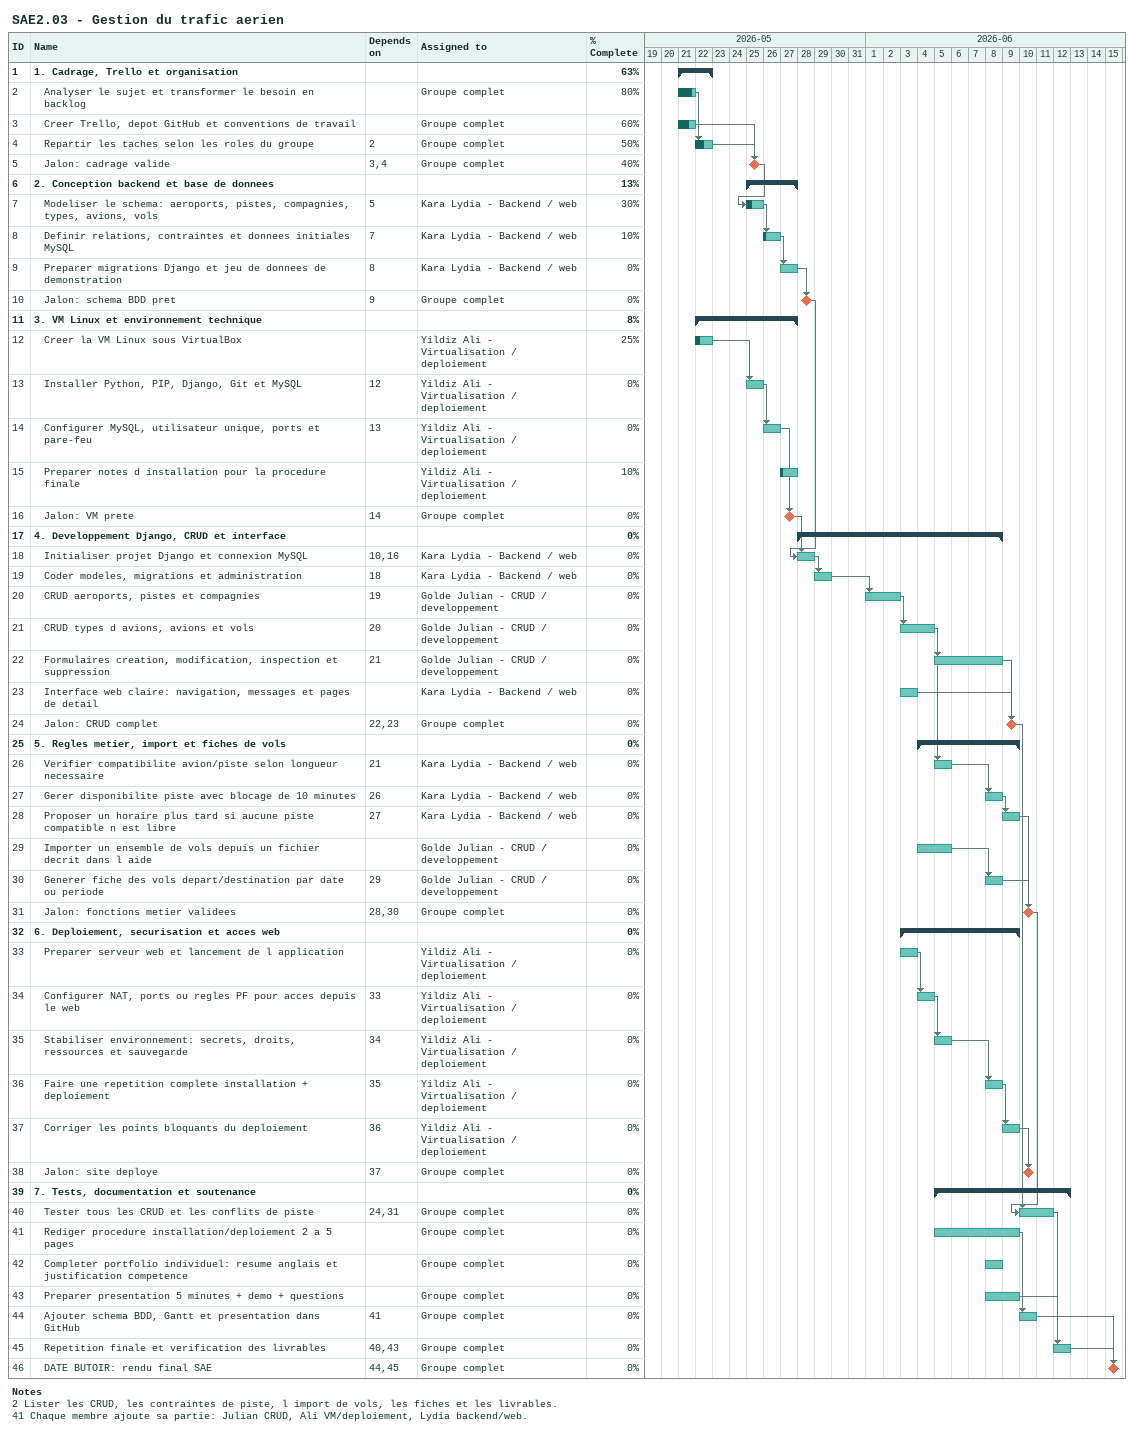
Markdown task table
SAE2.03 - Gestion du trafic aerien

| ID | Level | Task | Start | Finish | Predecessors | Resources | % complete |
|---|---|---|---|---|---|---|---|
| 1 | 1 | **1. Cadrage, Trello et organisation** | 2026-05-21 | 2026-05-22 |  |  | 63 |
| 2 | 2 | Analyser le sujet et transformer le besoin en backlog | 2026-05-21 | 2026-05-21 |  | Groupe complet | 80 |
| 3 | 2 | Creer Trello, depot GitHub et conventions de travail | 2026-05-21 | 2026-05-21 |  | Groupe complet | 60 |
| 4 | 2 | Repartir les taches selon les roles du groupe | 2026-05-22 | 2026-05-22 | 2 | Groupe complet | 50 |
| 5 | 2 | Jalon: cadrage valide (milestone) | 2026-05-25 | 2026-05-25 | 3, 4 | Groupe complet | 40 |
| 6 | 1 | **2. Conception backend et base de donnees** | 2026-05-25 | 2026-05-27 |  |  | 13 |
| 7 | 2 | Modeliser le schema: aeroports, pistes, compagnies, types, avions, vols | 2026-05-25 | 2026-05-25 | 5 | Kara Lydia - Backend / web | 30 |
| 8 | 2 | Definir relations, contraintes et donnees initiales MySQL | 2026-05-26 | 2026-05-26 | 7 | Kara Lydia - Backend / web | 10 |
| 9 | 2 | Preparer migrations Django et jeu de donnees de demonstration | 2026-05-27 | 2026-05-27 | 8 | Kara Lydia - Backend / web | 0 |
| 10 | 2 | Jalon: schema BDD pret (milestone) | 2026-05-28 | 2026-05-28 | 9 | Groupe complet | 0 |
| 11 | 1 | **3. VM Linux et environnement technique** | 2026-05-22 | 2026-05-27 |  |  | 8 |
| 12 | 2 | Creer la VM Linux sous VirtualBox | 2026-05-22 | 2026-05-22 |  | Yildiz Ali - Virtualisation / deploiement | 25 |
| 13 | 2 | Installer Python, PIP, Django, Git et MySQL | 2026-05-25 | 2026-05-25 | 12 | Yildiz Ali - Virtualisation / deploiement | 0 |
| 14 | 2 | Configurer MySQL, utilisateur unique, ports et pare-feu | 2026-05-26 | 2026-05-26 | 13 | Yildiz Ali - Virtualisation / deploiement | 0 |
| 15 | 2 | Preparer notes d installation pour la procedure finale | 2026-05-27 | 2026-05-27 |  | Yildiz Ali - Virtualisation / deploiement | 10 |
| 16 | 2 | Jalon: VM prete (milestone) | 2026-05-27 | 2026-05-27 | 14 | Groupe complet | 0 |
| 17 | 1 | **4. Developpement Django, CRUD et interface** | 2026-05-28 | 2026-06-08 |  |  | 0 |
| 18 | 2 | Initialiser projet Django et connexion MySQL | 2026-05-28 | 2026-05-28 | 10, 16 | Kara Lydia - Backend / web | 0 |
| 19 | 2 | Coder modeles, migrations et administration | 2026-05-29 | 2026-05-29 | 18 | Kara Lydia - Backend / web | 0 |
| 20 | 2 | CRUD aeroports, pistes et compagnies | 2026-06-01 | 2026-06-02 | 19 | Golde Julian - CRUD / developpement | 0 |
| 21 | 2 | CRUD types d avions, avions et vols | 2026-06-03 | 2026-06-04 | 20 | Golde Julian - CRUD / developpement | 0 |
| 22 | 2 | Formulaires creation, modification, inspection et suppression | 2026-06-05 | 2026-06-08 | 21 | Golde Julian - CRUD / developpement | 0 |
| 23 | 2 | Interface web claire: navigation, messages et pages de detail | 2026-06-03 | 2026-06-03 |  | Kara Lydia - Backend / web | 0 |
| 24 | 2 | Jalon: CRUD complet (milestone) | 2026-06-09 | 2026-06-09 | 22, 23 | Groupe complet | 0 |
| 25 | 1 | **5. Regles metier, import et fiches de vols** | 2026-06-04 | 2026-06-09 |  |  | 0 |
| 26 | 2 | Verifier compatibilite avion/piste selon longueur necessaire | 2026-06-05 | 2026-06-05 | 21 | Kara Lydia - Backend / web | 0 |
| 27 | 2 | Gerer disponibilite piste avec blocage de 10 minutes | 2026-06-08 | 2026-06-08 | 26 | Kara Lydia - Backend / web | 0 |
| 28 | 2 | Proposer un horaire plus tard si aucune piste compatible n est libre | 2026-06-09 | 2026-06-09 | 27 | Kara Lydia - Backend / web | 0 |
| 29 | 2 | Importer un ensemble de vols depuis un fichier decrit dans l aide | 2026-06-04 | 2026-06-05 |  | Golde Julian - CRUD / developpement | 0 |
| 30 | 2 | Generer fiche des vols depart/destination par date ou periode | 2026-06-08 | 2026-06-08 | 29 | Golde Julian - CRUD / developpement | 0 |
| 31 | 2 | Jalon: fonctions metier validees (milestone) | 2026-06-10 | 2026-06-10 | 28, 30 | Groupe complet | 0 |
| 32 | 1 | **6. Deploiement, securisation et acces web** | 2026-06-03 | 2026-06-09 |  |  | 0 |
| 33 | 2 | Preparer serveur web et lancement de l application | 2026-06-03 | 2026-06-03 |  | Yildiz Ali - Virtualisation / deploiement | 0 |
| 34 | 2 | Configurer NAT, ports ou regles PF pour acces depuis le web | 2026-06-04 | 2026-06-04 | 33 | Yildiz Ali - Virtualisation / deploiement | 0 |
| 35 | 2 | Stabiliser environnement: secrets, droits, ressources et sauvegarde | 2026-06-05 | 2026-06-05 | 34 | Yildiz Ali - Virtualisation / deploiement | 0 |
| 36 | 2 | Faire une repetition complete installation + deploiement | 2026-06-08 | 2026-06-08 | 35 | Yildiz Ali - Virtualisation / deploiement | 0 |
| 37 | 2 | Corriger les points bloquants du deploiement | 2026-06-09 | 2026-06-09 | 36 | Yildiz Ali - Virtualisation / deploiement | 0 |
| 38 | 2 | Jalon: site deploye (milestone) | 2026-06-10 | 2026-06-10 | 37 | Groupe complet | 0 |
| 39 | 1 | **7. Tests, documentation et soutenance** | 2026-06-05 | 2026-06-12 |  |  | 0 |
| 40 | 2 | Tester tous les CRUD et les conflits de piste | 2026-06-10 | 2026-06-11 | 24, 31 | Groupe complet | 0 |
| 41 | 2 | Rediger procedure installation/deploiement 2 a 5 pages | 2026-06-05 | 2026-06-09 |  | Groupe complet | 0 |
| 42 | 2 | Completer portfolio individuel: resume anglais et justification competence | 2026-06-08 | 2026-06-08 |  | Groupe complet | 0 |
| 43 | 2 | Preparer presentation 5 minutes + demo + questions | 2026-06-08 | 2026-06-09 |  | Groupe complet | 0 |
| 44 | 2 | Ajouter schema BDD, Gantt et presentation dans GitHub | 2026-06-10 | 2026-06-10 | 41 | Groupe complet | 0 |
| 45 | 2 | Repetition finale et verification des livrables | 2026-06-12 | 2026-06-12 | 40, 43 | Groupe complet | 0 |
| 46 | 2 | DATE BUTOIR: rendu final SAE (milestone) | 2026-06-15 | 2026-06-15 | 44, 45 | Groupe complet | 0 |

Notes
- 2: Lister les CRUD, les contraintes de piste, l import de vols, les fiches et les livrables.
- 41: Chaque membre ajoute sa partie: Julian CRUD, Ali VM/deploiement, Lydia backend/web.
